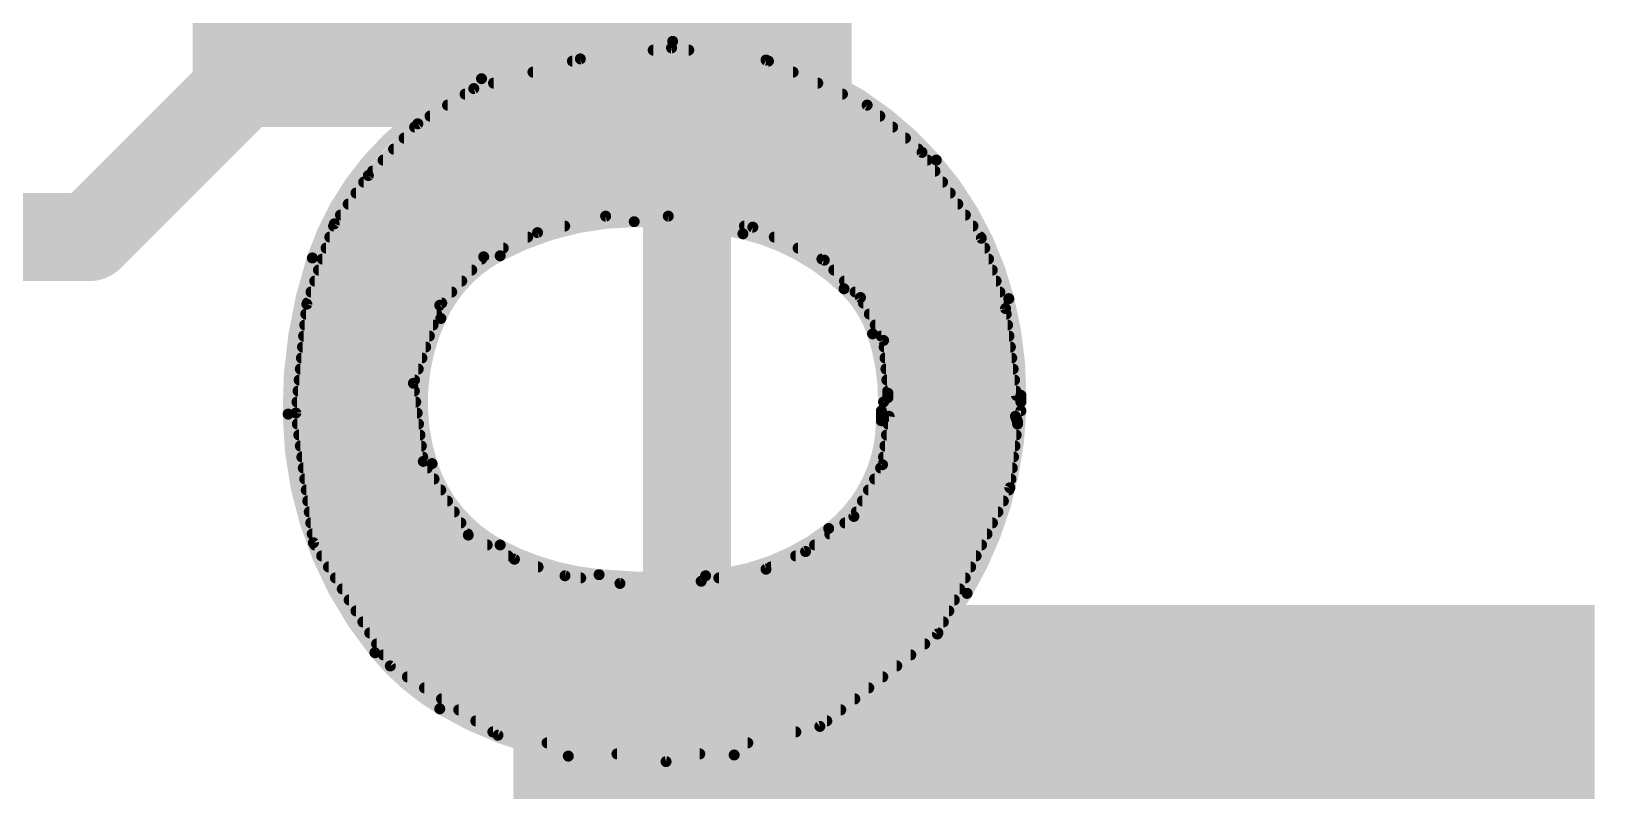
# Model space of a CAD drawing. Extents: x -0.9 to 39.5, y -0.1 to 25.5.
# Drawn here: x 5.215 to 8.83, y 17.771 to 19.525 of the extents above; entities that cross this region are included whole.
import ezdxf

# ---------------------------------------------------------------- set-up
doc = ezdxf.new("R2010")
doc.units = 0
for name, color, linetype in [('1', 12, 'CONTINUOUS'), ('16', 132, 'CONTINUOUS'), ('21', 41, 'CONTINUOUS'), ('22', 40, 'CONTINUOUS'), ('51', 53, 'CONTINUOUS')]:
    doc.layers.add(name, color=color, linetype=linetype)

# ---------------------------------------------------------------- blocks, each defined once
blk = doc.blocks.new('RECT')
blk.add_solid([(-0.5, -0.5), (0.5, -0.5), (-0.5, 0.5), (0.5, 0.5)])

msp = doc.modelspace()

# ---------------------------------------------------------------- linework, layer by layer
at = {"layer": '16', "const_width": 0.2032}
msp.add_lwpolyline([(6.731, 20.447), (6.731, 4.572)], dxfattribs=at)
at = {"layer": '21', "const_width": 0.2032}
msp.add_lwpolyline([(5.35, 19.05), (2.27, 19.05)], dxfattribs=at)
at = {"layer": '21', "const_width": 0.1016}
msp.add_lwpolyline([(5.35, 18.9992, 1), (5.35, 19.1008)], format="xyb", dxfattribs=at)
at = {"layer": '22'}
for points, const_width in [([(6.698, 19.5021, 0.092), (6.256, 19.4158)], 0.0254), ([(6.6531, 19.4882, 1), (6.6531, 19.4754)], 0.0127), ([(6.6962, 19.4932, 1), (6.6946, 19.4806)], 0.0127), ([(7.3076, 19.2278, 0.2195), (6.698, 19.5021)], 0.0254), ([(6.6979, 19.5084, 1), (6.6981, 19.4958)], 0.0127), ([(6.6962, 19.4806, 1), (6.6946, 19.4932)], 0.0127), ([(6.6981, 19.4958, 1), (6.6979, 19.5084)], 0.0127), ([(6.7352, 19.4754, 1), (6.7352, 19.4882)], 0.0127), ([(6.4663, 19.4628, 1), (6.4663, 19.4501)], 0.0127), ([(6.4838, 19.4678, 1), (6.4854, 19.4552)], 0.0127), ([(6.4863, 19.4554, 1), (6.4829, 19.4676)], 0.0127), ([(6.9165, 19.4647, 1), (6.9113, 19.4531)], 0.0127), ([(6.9131, 19.4526, 1), (6.9147, 19.4652)], 0.0127), ([(6.9195, 19.4501, 1), (6.9195, 19.4628)], 0.0127), ([(6.256, 19.4158, 0.2224), (5.8649, 19.0017)], 0.0254), ([(6.2537, 19.4217, 1), (6.2583, 19.4099)], 0.0127), ([(6.2583, 19.4099, 1), (6.2537, 19.4217)], 0.0127), ([(6.2838, 19.412, 1), (6.2838, 19.3992)], 0.0127), ([(6.375, 19.4374, 1), (6.375, 19.4246)], 0.0127), ([(6.9765, 19.4246, 1), (6.9765, 19.4374)], 0.0127), ([(7.0336, 19.3992, 1), (7.0336, 19.412)], 0.0127), ([(6.218, 19.3866, 1), (6.218, 19.3739)], 0.0127), ([(6.2365, 19.399, 1), (6.2399, 19.3868)], 0.0127), ([(6.2416, 19.3875, 1), (6.2348, 19.3983)], 0.0127), ([(7.0906, 19.3739, 1), (7.0906, 19.3866)], 0.0127), ([(6.1371, 19.3358, 1), (6.1371, 19.323)], 0.0127), ([(6.1775, 19.3612, 1), (6.1775, 19.3484)], 0.0127), ([(7.1517, 19.3596, 1), (7.1435, 19.35)], 0.0127), ([(7.145, 19.349, 1), (7.1502, 19.3606)], 0.0127), ([(7.1476, 19.3484, 1), (7.1476, 19.3612)], 0.0127), ([(7.1771, 19.323, 1), (7.1771, 19.3358)], 0.0127), ([(6.1014, 19.3104, 1), (6.1014, 19.2977)], 0.0127), ([(6.1053, 19.317, 1), (6.1121, 19.3062)], 0.0127), ([(6.1133, 19.3072, 1), (6.1041, 19.316)], 0.0127), ([(7.2067, 19.2977, 1), (7.2067, 19.3104)], 0.0127), ([(6.0771, 19.285, 1), (6.0771, 19.2722)], 0.0127), ([(7.2362, 19.2722, 1), (7.2362, 19.285)], 0.0127), ([(6.0285, 19.2342, 1), (6.0285, 19.2215)], 0.0127), ([(6.0528, 19.2596, 1), (6.0528, 19.2468)], 0.0127), ([(7.2658, 19.2468, 1), (7.2658, 19.2596)], 0.0127), ([(7.2798, 19.2492, 1), (7.2694, 19.242)], 0.0127), ([(7.2705, 19.2408, 1), (7.2787, 19.2504)], 0.0127), ([(7.2869, 19.2215, 1), (7.2869, 19.2342)], 0.0127), ([(7.4752, 18.9078, 0.1172), (7.3076, 19.2278)], 0.0254), ([(7.3124, 19.232, 1), (7.3028, 19.2236)], 0.0127), ([(7.3028, 19.2236, 1), (7.3124, 19.232)], 0.0127), ([(5.9898, 19.1966, 1), (5.999, 19.1878)], 0.0127), ([(5.9996, 19.1885, 1), (5.9892, 19.1959)], 0.0127), ([(6.0042, 19.2088, 1), (6.0042, 19.196)], 0.0127), ([(7.3045, 19.196, 1), (7.3045, 19.2088)], 0.0127), ([(5.9658, 19.158, 1), (5.9658, 19.1453)], 0.0127), ([(5.9837, 19.1834, 1), (5.9837, 19.1706)], 0.0127), ([(7.3221, 19.1706, 1), (7.3221, 19.1834)], 0.0127), ([(7.3397, 19.1453, 1), (7.3397, 19.158)], 0.0127), ([(5.9479, 19.1326, 1), (5.9479, 19.1198)], 0.0127), ([(7.3572, 19.1198, 1), (7.3572, 19.1326)], 0.0127), ([(5.914, 19.0818, 1), (5.914, 19.0691)], 0.0127), ([(5.9105, 19.0842, 1), (5.9209, 19.0768)], 0.0127), ([(5.9217, 19.0784, 1), (5.9097, 19.0826)], 0.0127), ([(5.93, 19.1072, 1), (5.93, 19.0944)], 0.0127), ([(6.6091, 19.0856, 0.1204), (6.2992, 19.0068)], 0.0254), ([(6.4484, 19.0691, 1), (6.4484, 19.0818)], 0.0127), ([(6.543, 19.1047, 1), (6.543, 19.092)], 0.0127), ([(6.5445, 19.0921, 1), (6.5415, 19.1045)], 0.0127), ([(6.8605, 19.0576, 0.0602), (6.6091, 19.0856)], 0.0254), ([(6.609, 19.0919, 1), (6.6092, 19.0793)], 0.0127), ([(6.6092, 19.0793, 1), (6.609, 19.0919)], 0.0127), ([(6.6886, 19.1046, 1), (6.687, 19.092)], 0.0127), ([(6.6878, 19.092, 1), (6.6878, 19.1047)], 0.0127), ([(6.8641, 19.0818, 1), (6.8641, 19.0691)], 0.0127), ([(7.3748, 19.0944, 1), (7.3748, 19.1072)], 0.0127), ([(7.3924, 19.0691, 1), (7.3924, 19.0818)], 0.0127), ([(5.9053, 19.0564, 1), (5.9053, 19.0436)], 0.0127), ([(6.3629, 19.0436, 1), (6.3629, 19.0564)], 0.0127), ([(6.3841, 19.0664, 1), (6.3871, 19.054)], 0.0127), ([(6.3882, 19.0544, 1), (6.383, 19.066)], 0.0127), ([(7.0942, 18.9306, 0.1342), (6.8605, 19.0576)], 0.0254), ([(6.862, 19.0638, 1), (6.859, 19.0514)], 0.0127), ([(6.859, 19.0514, 1), (6.862, 19.0638)], 0.0127), ([(6.8861, 19.0787, 1), (6.8807, 19.0671)], 0.0127), ([(6.8826, 19.0666, 1), (6.8842, 19.0792)], 0.0127), ([(6.933, 19.0564, 1), (6.933, 19.0436)], 0.0127), ([(7.4177, 19.0496, 1), (7.4057, 19.0454)], 0.0127), ([(7.4065, 19.0439, 1), (7.4169, 19.0511)], 0.0127), ([(7.41, 19.0436, 1), (7.41, 19.0564)], 0.0127), ([(5.8966, 19.031, 1), (5.8966, 19.0182)], 0.0127), ([(6.2992, 19.0068, 0.1633), (6.162, 18.862)], 0.0254), ([(6.2585, 19.0101, 1), (6.2637, 18.9985)], 0.0127), ([(6.2658, 19, 1), (6.2564, 19.0086)], 0.0127), ([(6.2962, 19.0124, 1), (6.3022, 19.0012)], 0.0127), ([(6.3022, 19.0012, 1), (6.2962, 19.0124)], 0.0127), ([(6.3063, 19.0182, 1), (6.3063, 19.031)], 0.0127), ([(6.9881, 19.031, 1), (6.9881, 19.0182)], 0.0127), ([(7.4196, 19.0182, 1), (7.4196, 19.031)], 0.0127), ([(5.8649, 19.0017, 0.083), (5.809, 18.6411)], 0.0254), ([(5.8589, 19.0037, 1), (5.8709, 18.9997)], 0.0127), ([(5.8709, 18.9997, 1), (5.8589, 19.0037)], 0.0127), ([(5.8792, 18.9802, 1), (5.8792, 18.9674)], 0.0127), ([(5.8879, 19.0056, 1), (5.8879, 18.9929)], 0.0127), ([(6.2334, 18.9674, 1), (6.2334, 18.9802)], 0.0127), ([(6.2565, 18.9929, 1), (6.2565, 19.0056)], 0.0127), ([(7.0431, 19.0056, 1), (7.0431, 18.9929)], 0.0127), ([(7.0531, 19.0011, 1), (7.0439, 18.9923)], 0.0127), ([(7.0458, 18.9909, 1), (7.0512, 19.0025)], 0.0127), ([(7.0707, 18.9802, 1), (7.0707, 18.9674)], 0.0127), ([(7.4283, 18.9929, 1), (7.4283, 19.0056)], 0.0127), ([(7.437, 18.9674, 1), (7.437, 18.9802)], 0.0127), ([(5.8705, 18.9548, 1), (5.8705, 18.942)], 0.0127), ([(6.2103, 18.942, 1), (6.2103, 18.9548)], 0.0127), ([(7.1603, 18.8265, 0.1209), (7.0942, 18.9306)], 0.0254), ([(7.0986, 18.9352, 1), (7.0898, 18.926)], 0.0127), ([(7.0953, 18.9548, 1), (7.0953, 18.942)], 0.0127), ([(7.4458, 18.942, 1), (7.4458, 18.9548)], 0.0127), ([(5.8585, 18.8945, 1), (5.8459, 18.8957)], 0.0127), ([(5.8531, 18.904, 1), (5.8531, 18.8912)], 0.0127), ([(5.8618, 18.9294, 1), (5.8618, 18.9167)], 0.0127), ([(6.1641, 18.8912, 1), (6.1641, 18.904)], 0.0127), ([(6.1872, 18.9167, 1), (6.1872, 18.9294)], 0.0127), ([(7.0898, 18.926, 1), (7.0986, 18.9352)], 0.0127), ([(7.12, 18.9294, 1), (7.12, 18.9167)], 0.0127), ([(7.1379, 18.9133, 1), (7.1267, 18.9073)], 0.0127), ([(7.1277, 18.9059, 1), (7.1369, 18.9147)], 0.0127), ([(7.1391, 18.904, 1), (7.1391, 18.8912)], 0.0127), ([(7.4545, 18.9167, 1), (7.4545, 18.9294)], 0.0127), ([(7.4632, 18.8912, 1), (7.4632, 18.904)], 0.0127), ([(7.4814, 18.9094, 1), (7.469, 18.9062)], 0.0127), ([(7.5032, 18.6842, 0.0624), (7.4752, 18.9078)], 0.0254), ([(7.469, 18.9062, 1), (7.4814, 18.9094)], 0.0127), ([(5.8499, 18.8786, 1), (5.8499, 18.8658)], 0.0127), ([(5.8462, 18.8972, 1), (5.8582, 18.893)], 0.0127), ([(6.162, 18.862, 0.1897), (6.1417, 18.5268)], 0.0254), ([(6.1526, 18.8658, 1), (6.1526, 18.8786)], 0.0127), ([(6.1548, 18.8968, 1), (6.1642, 18.8882)], 0.0127), ([(6.1655, 18.8905, 1), (6.1535, 18.8945)], 0.0127), ([(6.1562, 18.8647, 1), (6.1678, 18.8593)], 0.0127), ([(6.1678, 18.8593, 1), (6.1562, 18.8647)], 0.0127), ([(7.1528, 18.8786, 1), (7.1528, 18.8658)], 0.0127), ([(7.4739, 18.8857, 1), (7.4613, 18.8841)], 0.0127), ([(7.4616, 18.8828, 1), (7.4736, 18.887)], 0.0127), ([(7.4692, 18.8658, 1), (7.4692, 18.8786)], 0.0127), ([(5.8448, 18.8278, 1), (5.8448, 18.815)], 0.0127), ([(5.8473, 18.8532, 1), (5.8473, 18.8405)], 0.0127), ([(6.1354, 18.815, 1), (6.1354, 18.8278)], 0.0127), ([(6.144, 18.8405, 1), (6.144, 18.8532)], 0.0127), ([(7.1857, 18.669, 0.0828), (7.1603, 18.8265)], 0.0254), ([(7.1663, 18.8285, 1), (7.1543, 18.8245)], 0.0127), ([(7.1543, 18.8245, 1), (7.1663, 18.8285)], 0.0127), ([(7.1665, 18.8532, 1), (7.1665, 18.8405)], 0.0127), ([(7.1802, 18.8278, 1), (7.1802, 18.815)], 0.0127), ([(7.4724, 18.8405, 1), (7.4724, 18.8532)], 0.0127), ([(7.4756, 18.815, 1), (7.4756, 18.8278)], 0.0127), ([(5.8422, 18.8024, 1), (5.8422, 18.7896)], 0.0127), ([(6.1269, 18.7896, 1), (6.1269, 18.8024)], 0.0127), ([(7.192, 18.8117, 1), (7.1794, 18.8107)], 0.0127), ([(7.1801, 18.8082, 1), (7.1913, 18.8142)], 0.0127), ([(7.187, 18.8024, 1), (7.187, 18.7896)], 0.0127), ([(7.4789, 18.7896, 1), (7.4789, 18.8024)], 0.0127), ([(5.8396, 18.777, 1), (5.8396, 18.7643)], 0.0127), ([(6.1183, 18.7643, 1), (6.1183, 18.777)], 0.0127), ([(7.1891, 18.777, 1), (7.1891, 18.7643)], 0.0127), ([(7.4821, 18.7643, 1), (7.4821, 18.777)], 0.0127), ([(5.8345, 18.7262, 1), (5.8345, 18.7134)], 0.0127), ([(5.8371, 18.7516, 1), (5.8371, 18.7388)], 0.0127), ([(6.1011, 18.7134, 1), (6.1011, 18.7262)], 0.0127), ([(6.1097, 18.7388, 1), (6.1097, 18.7516)], 0.0127), ([(7.1912, 18.7516, 1), (7.1912, 18.7388)], 0.0127), ([(7.1933, 18.7262, 1), (7.1933, 18.7134)], 0.0127), ([(7.4853, 18.7388, 1), (7.4853, 18.7516)], 0.0127), ([(7.4885, 18.7134, 1), (7.4885, 18.7262)], 0.0127), ([(5.8319, 18.7008, 1), (5.8319, 18.6881)], 0.0127), ([(6.1048, 18.713, 1), (6.0922, 18.7114)], 0.0127), ([(6.0925, 18.7142, 1), (6.1045, 18.7102)], 0.0127), ([(6.1008, 18.6881, 1), (6.1008, 18.7008)], 0.0127), ([(7.1954, 18.7008, 1), (7.1954, 18.6881)], 0.0127), ([(7.2022, 18.6893, 1), (7.1894, 18.6893)], 0.0127), ([(7.1957, 18.6855, 1), (7.1959, 18.6729)], 0.0127), ([(7.1895, 18.6888, 1), (7.2021, 18.6898)], 0.0127), ([(7.4867, 18.6834, 1), (7.4993, 18.685)], 0.0127), ([(7.4917, 18.6881, 1), (7.4917, 18.7008)], 0.0127), ([(7.4931, 18.6779, 1), (7.4929, 18.6905)], 0.0127), ([(7.5096, 18.6842, 1), (7.4969, 18.6842)], 0.0127), ([(7.4969, 18.6842, 1), (7.5095, 18.6842)], 0.0127), ([(5.809, 18.6411, 0.1703), (6.0096, 18.0899)], 0.0254), ([(5.8153, 18.6412, 1), (5.8027, 18.641)], 0.0127), ([(5.8331, 18.6445, 1), (5.8205, 18.6427)], 0.0127), ([(5.8268, 18.65, 1), (5.8268, 18.6372)], 0.0127), ([(5.8294, 18.6754, 1), (5.8294, 18.6626)], 0.0127), ([(6.104, 18.6626, 1), (6.104, 18.6754)], 0.0127), ([(6.1072, 18.6372, 1), (6.1072, 18.65)], 0.0127), ([(7.187, 18.6487, 1), (7.1742, 18.6487)], 0.0127), ([(7.1806, 18.6551, 1), (7.1806, 18.6424)], 0.0127), ([(7.1857, 18.6754, 1), (7.1857, 18.6626)], 0.0127), ([(7.1794, 18.669, 1), (7.192, 18.669)], 0.0127), ([(7.1894, 18.6792, 1), (7.2022, 18.6792)], 0.0127), ([(7.3787, 18.227, 0.1246), (7.5032, 18.6487)], 0.0254), ([(7.4969, 18.669, 1), (7.5096, 18.669)], 0.0127), ([(7.5095, 18.6485, 1), (7.4969, 18.6489)], 0.0127), ([(7.5032, 18.6626, 1), (7.5032, 18.6754)], 0.0127), ([(7.5032, 18.6424, 1), (7.5032, 18.6551)], 0.0127), ([(5.8027, 18.641, 1), (5.8153, 18.6412)], 0.0127), ([(5.8205, 18.6442, 1), (5.8331, 18.643)], 0.0127), ([(5.8302, 18.6246, 1), (5.8302, 18.6119)], 0.0127), ([(6.1104, 18.6119, 1), (6.1104, 18.6246)], 0.0127), ([(7.0587, 18.3769, 0.2316), (7.1806, 18.6258)], 0.0254), ([(7.1742, 18.6258, 1), (7.187, 18.6258)], 0.0127), ([(7.1869, 18.6258, 1), (7.1743, 18.6258)], 0.0127), ([(7.196, 18.6246, 1), (7.196, 18.6119)], 0.0127), ([(7.1984, 18.6424, 1), (7.1984, 18.6296)], 0.0127), ([(7.2047, 18.6351, 1), (7.1921, 18.6369)], 0.0127), ([(7.4964, 18.6383, 1), (7.4846, 18.6337)], 0.0127), ([(7.5018, 18.6174, 1), (7.4892, 18.619)], 0.0127), ([(7.5019, 18.6233, 1), (7.4892, 18.6233)], 0.0127), ([(7.4892, 18.6182, 1), (7.5019, 18.6182)], 0.0127), ([(7.4896, 18.621, 1), (7.5014, 18.6256)], 0.0127), ([(7.4905, 18.6296, 1), (7.4905, 18.6424)], 0.0127), ([(7.4955, 18.6119, 1), (7.4955, 18.6246)], 0.0127), ([(5.8337, 18.5992, 1), (5.8337, 18.5864)], 0.0127), ([(6.1137, 18.5864, 1), (6.1137, 18.5992)], 0.0127), ([(7.1925, 18.5992, 1), (7.1925, 18.5864)], 0.0127), ([(7.4924, 18.5864, 1), (7.4924, 18.5992)], 0.0127), ([(5.8371, 18.5738, 1), (5.8371, 18.561)], 0.0127), ([(5.8406, 18.5484, 1), (5.8406, 18.5357)], 0.0127), ([(6.1169, 18.561, 1), (6.1169, 18.5738)], 0.0127), ([(6.1201, 18.5357, 1), (6.1201, 18.5484)], 0.0127), ([(7.1855, 18.5484, 1), (7.1855, 18.5357)], 0.0127), ([(7.189, 18.5738, 1), (7.189, 18.561)], 0.0127), ([(7.4863, 18.5357, 1), (7.4863, 18.5484)], 0.0127), ([(7.4894, 18.561, 1), (7.4894, 18.5738)], 0.0127), ([(5.844, 18.523, 1), (5.844, 18.5102)], 0.0127), ([(6.1268, 18.5351, 1), (6.116, 18.5285)], 0.0127), ([(6.1151, 18.531, 1), (6.1277, 18.5326)], 0.0127), ([(6.1307, 18.5102, 1), (6.1307, 18.523)], 0.0127), ([(6.1417, 18.5268, 0.1942), (6.2992, 18.3388)], 0.0254), ([(6.1477, 18.5288, 1), (6.1357, 18.5248)], 0.0127), ([(6.1357, 18.5248, 1), (6.1477, 18.5288)], 0.0127), ([(7.1789, 18.523, 1), (7.1789, 18.5102)], 0.0127), ([(7.1768, 18.5251, 1), (7.1894, 18.5233)], 0.0127), ([(7.1887, 18.5211, 1), (7.1775, 18.5273)], 0.0127), ([(7.4833, 18.5102, 1), (7.4833, 18.523)], 0.0127), ([(5.8474, 18.4976, 1), (5.8474, 18.4848)], 0.0127), ([(5.8509, 18.4722, 1), (5.8509, 18.4595)], 0.0127), ([(6.1463, 18.4848, 1), (6.1463, 18.4976)], 0.0127), ([(6.1618, 18.4595, 1), (6.1618, 18.4722)], 0.0127), ([(7.1508, 18.4722, 1), (7.1508, 18.4595)], 0.0127), ([(7.1649, 18.4976, 1), (7.1649, 18.4848)], 0.0127), ([(7.4715, 18.4717, 1), (7.4841, 18.4701)], 0.0127), ([(7.4835, 18.4681, 1), (7.4721, 18.4737)], 0.0127), ([(7.4753, 18.4595, 1), (7.4753, 18.4722)], 0.0127), ([(7.4802, 18.4848, 1), (7.4802, 18.4976)], 0.0127), ([(5.8543, 18.4468, 1), (5.8543, 18.434)], 0.0127), ([(6.1773, 18.434, 1), (6.1773, 18.4468)], 0.0127), ([(7.1368, 18.4468, 1), (7.1368, 18.434)], 0.0127), ([(7.4627, 18.434, 1), (7.4627, 18.4468)], 0.0127), ([(5.8578, 18.4214, 1), (5.8578, 18.4086)], 0.0127), ([(5.8612, 18.396, 1), (5.8612, 18.3833)], 0.0127), ([(6.1929, 18.4086, 1), (6.1929, 18.4214)], 0.0127), ([(6.2084, 18.3833, 1), (6.2084, 18.396)], 0.0127), ([(7.0962, 18.396, 1), (7.0962, 18.3833)], 0.0127), ([(7.1115, 18.4079, 1), (7.1227, 18.4017)], 0.0127), ([(7.1208, 18.3997, 1), (7.1134, 18.4099)], 0.0127), ([(7.1227, 18.4214, 1), (7.1227, 18.4086)], 0.0127), ([(7.4374, 18.3833, 1), (7.4374, 18.396)], 0.0127), ([(7.45, 18.4086, 1), (7.45, 18.4214)], 0.0127), ([(5.8646, 18.3706, 1), (5.8646, 18.3578)], 0.0127), ([(6.2284, 18.3673, 1), (6.2226, 18.3561)], 0.0127), ([(6.2201, 18.3584, 1), (6.2309, 18.365)], 0.0127), ([(6.224, 18.3578, 1), (6.224, 18.3706)], 0.0127), ([(6.7742, 18.2677, 0.1478), (7.0587, 18.3769)], 0.0254), ([(7.0548, 18.3819, 1), (7.0626, 18.3719)], 0.0127), ([(7.0626, 18.3719, 1), (7.0548, 18.3819)], 0.0127), ([(7.0612, 18.3706, 1), (7.0612, 18.3578)], 0.0127), ([(7.4248, 18.3578, 1), (7.4248, 18.3706)], 0.0127), ([(5.8728, 18.3473, 1), (5.862, 18.3405)], 0.0127), ([(5.8611, 18.343, 1), (5.8737, 18.3448)], 0.0127), ([(5.8706, 18.3452, 1), (5.8706, 18.3325)], 0.0127), ([(6.2692, 18.3325, 1), (6.2692, 18.3452)], 0.0127), ([(6.2992, 18.3388, 0.0995), (6.5278, 18.2702)], 0.0254), ([(6.3022, 18.3444, 1), (6.2962, 18.3332)], 0.0127), ([(6.2962, 18.3332, 1), (6.3022, 18.3444)], 0.0127), ([(7.0016, 18.3287, 1), (7.009, 18.3185)], 0.0127), ([(7.0079, 18.3178, 1), (7.0027, 18.3294)], 0.0127), ([(7.0262, 18.3452, 1), (7.0262, 18.3325)], 0.0127), ([(7.4122, 18.3325, 1), (7.4122, 18.3452)], 0.0127), ([(5.8865, 18.3198, 1), (5.8865, 18.3071)], 0.0127), ([(5.9023, 18.2944, 1), (5.9023, 18.2816)], 0.0127), ([(6.3177, 18.3071, 1), (6.3177, 18.3198)], 0.0127), ([(6.3342, 18.3118, 1), (6.3302, 18.2998)], 0.0127), ([(6.3293, 18.3002, 1), (6.3351, 18.3114)], 0.0127), ([(6.3868, 18.2816, 1), (6.3868, 18.2944)], 0.0127), ([(6.9113, 18.2887, 1), (6.9165, 18.2771)], 0.0127), ([(6.9151, 18.2767, 1), (6.9127, 18.2891)], 0.0127), ([(6.9254, 18.2944, 1), (6.9254, 18.2816)], 0.0127), ([(6.9824, 18.3198, 1), (6.9824, 18.3071)], 0.0127), ([(7.387, 18.2816, 1), (7.387, 18.2944)], 0.0127), ([(7.3996, 18.3071, 1), (7.3996, 18.3198)], 0.0127), ([(5.9182, 18.269, 1), (5.9182, 18.2563)], 0.0127), ([(6.45, 18.274, 1), (6.4482, 18.2614)], 0.0127), ([(6.4471, 18.2617, 1), (6.4511, 18.2737)], 0.0127), ([(6.4855, 18.2563, 1), (6.4855, 18.269)], 0.0127), ([(6.5278, 18.2702, 0.0416), (6.7742, 18.2677)], 0.0254), ([(6.5284, 18.2765, 1), (6.5272, 18.2639)], 0.0127), ([(6.5272, 18.2639, 1), (6.5284, 18.2765)], 0.0127), ([(6.5759, 18.2562, 1), (6.5763, 18.2436)], 0.0127), ([(6.5752, 18.2436, 1), (6.577, 18.2562)], 0.0127), ([(6.7628, 18.2612, 1), (6.7652, 18.2488)], 0.0127), ([(6.7642, 18.2487, 1), (6.7638, 18.2613)], 0.0127), ([(6.7737, 18.274, 1), (6.7747, 18.2614)], 0.0127), ([(6.7747, 18.2614, 1), (6.7737, 18.274)], 0.0127), ([(6.8048, 18.269, 1), (6.8048, 18.2563)], 0.0127), ([(7.3744, 18.2563, 1), (7.3744, 18.269)], 0.0127), ([(5.9341, 18.2436, 1), (5.9341, 18.2309)], 0.0127), ([(5.95, 18.2182, 1), (5.95, 18.2054)], 0.0127), ([(6.8402, 17.8537, 0.2183), (7.3787, 18.227)], 0.0254), ([(7.3492, 18.2054, 1), (7.3492, 18.2182)], 0.0127), ([(7.3618, 18.2309, 1), (7.3618, 18.2436)], 0.0127), ([(7.3732, 18.2302, 1), (7.3842, 18.2238)], 0.0127), ([(7.3842, 18.2238, 1), (7.3732, 18.2302)], 0.0127), ([(5.9658, 18.1928, 1), (5.9658, 18.1801)], 0.0127), ([(7.3366, 18.1801, 1), (7.3366, 18.1928)], 0.0127), ([(5.9817, 18.1674, 1), (5.9817, 18.1547)], 0.0127), ([(5.9976, 18.142, 1), (5.9976, 18.1292)], 0.0127), ([(7.3113, 18.1292, 1), (7.3113, 18.142)], 0.0127), ([(7.3239, 18.1547, 1), (7.3239, 18.1674)], 0.0127), ([(6.0135, 18.1166, 1), (6.0135, 18.1039)], 0.0127), ([(7.2809, 18.1039, 1), (7.2809, 18.1166)], 0.0127), ([(7.3044, 18.1359, 1), (7.3158, 18.1303)], 0.0127), ([(7.314, 18.1281, 1), (7.3062, 18.1381)], 0.0127), ([(6.0096, 18.0899, 0.0859), (6.1595, 17.9603)], 0.0254), ([(6.0145, 18.0939, 1), (6.0047, 18.0859)], 0.0127), ([(6.0047, 18.0859, 1), (6.0145, 18.0939)], 0.0127), ([(6.0293, 18.0912, 1), (6.0293, 18.0785)], 0.0127), ([(7.2486, 18.0785, 1), (7.2486, 18.0912)], 0.0127), ([(6.0452, 18.0658, 1), (6.0452, 18.053)], 0.0127), ([(6.0486, 18.0647, 1), (6.0418, 18.0541)], 0.0127), ([(6.0398, 18.056, 1), (6.0506, 18.0628)], 0.0127), ([(6.0847, 18.0404, 1), (6.0847, 18.0277)], 0.0127), ([(7.1839, 18.0277, 1), (7.1839, 18.0404)], 0.0127), ([(7.2162, 18.053, 1), (7.2162, 18.0658)], 0.0127), ([(6.1242, 18.015, 1), (6.1242, 18.0023)], 0.0127), ([(7.1515, 18.0023, 1), (7.1515, 18.015)], 0.0127), ([(6.1595, 17.9603, 0.0949), (6.4567, 17.8511)], 0.0254), ([(6.1628, 17.9657, 1), (6.1562, 17.9549)], 0.0127), ([(6.1562, 17.9549, 1), (6.1628, 17.9657)], 0.0127), ([(6.1637, 17.9896, 1), (6.1637, 17.9768)], 0.0127), ([(6.2033, 17.9642, 1), (6.2033, 17.9515)], 0.0127), ([(7.0868, 17.9515, 1), (7.0868, 17.9642)], 0.0127), ([(7.1192, 17.9768, 1), (7.1192, 17.9896)], 0.0127), ([(6.2428, 17.9388, 1), (6.2428, 17.9261)], 0.0127), ([(7.0344, 17.9247, 1), (7.0422, 17.9147)], 0.0127), ([(7.0397, 17.9135, 1), (7.0369, 17.9259)], 0.0127), ([(7.0545, 17.9261, 1), (7.0545, 17.9388)], 0.0127), ([(6.2823, 17.9134, 1), (6.2823, 17.9006)], 0.0127), ([(6.2951, 17.9057, 1), (6.2931, 17.8931)], 0.0127), ([(6.2907, 17.8941, 1), (6.2975, 17.9047)], 0.0127), ([(6.4075, 17.888, 1), (6.4075, 17.8753)], 0.0127), ([(6.8717, 17.8753, 1), (6.8717, 17.888)], 0.0127), ([(6.9828, 17.9006, 1), (6.9828, 17.9134)], 0.0127), ([(6.4567, 17.8511, 0.0851), (6.8402, 17.8537)], 0.0254), ([(6.4577, 17.8574, 1), (6.4557, 17.8448)], 0.0127), ([(6.4557, 17.8448, 1), (6.4577, 17.8574)], 0.0127), ([(6.5693, 17.8626, 1), (6.5693, 17.8498)], 0.0127), ([(6.7606, 17.8498, 1), (6.7606, 17.8626)], 0.0127), ([(6.8391, 17.86, 1), (6.8413, 17.8474)], 0.0127), ([(6.8413, 17.8474, 1), (6.8391, 17.86)], 0.0127), ([(6.6813, 17.8446, 1), (6.6841, 17.8322)], 0.0127), ([(6.6817, 17.8321, 1), (6.6837, 17.8447)], 0.0127)]:
    msp.add_lwpolyline(points, format="xyb", dxfattribs=dict(at, const_width=const_width))
at = {"layer": '22', "const_width": 0.0254}
for points in [[(6.6954, 19.4869), (6.4846, 19.4615)], [(6.6531, 19.4818), (6.7352, 19.4818)], [(6.9139, 19.4589), (6.6954, 19.4869)], [(6.4846, 19.4615), (6.2382, 19.3929)], [(6.4663, 19.4564), (6.9195, 19.4564)], [(7.1476, 19.3548), (6.9139, 19.4589)], [(6.2838, 19.4056), (7.0336, 19.4056)], [(6.375, 19.431), (6.9765, 19.431)], [(6.2382, 19.3929), (6.1087, 19.3116)], [(6.218, 19.3802), (7.0906, 19.3802)], [(6.1371, 19.3294), (7.1771, 19.3294)], [(6.1775, 19.3548), (7.1476, 19.3548)], [(7.2746, 19.2456), (7.1476, 19.3548)], [(6.1087, 19.3116), (5.9944, 19.1922)], [(6.1014, 19.304), (7.2067, 19.304)], [(6.0771, 19.2786), (7.2362, 19.2786)], [(6.0285, 19.2278), (7.2869, 19.2278)], [(6.0528, 19.2532), (7.2658, 19.2532)], [(7.4117, 19.0475), (7.2746, 19.2456)], [(5.9944, 19.1922), (5.9157, 19.0805)], [(6.0042, 19.2024), (7.3045, 19.2024)], [(5.9658, 19.1516), (7.3397, 19.1516)], [(5.9837, 19.177), (7.3221, 19.177)], [(5.9479, 19.1262), (7.3572, 19.1262)], [(5.9157, 19.0805), (5.8522, 18.8951)], [(5.914, 19.0754), (6.4484, 19.0754)], [(5.93, 19.1008), (7.3748, 19.1008)], [(6.3856, 19.0602), (6.543, 19.0983)], [(6.543, 19.0983), (6.6878, 19.0983)], [(6.6878, 19.0983), (6.8834, 19.0729)], [(6.8641, 19.0754), (7.3924, 19.0754)], [(5.9053, 19.05), (6.3629, 19.05)], [(6.2611, 19.0043), (6.3856, 19.0602)], [(6.8834, 19.0729), (7.0485, 18.9967)], [(6.933, 19.05), (7.41, 19.05)], [(7.4676, 18.8849), (7.4117, 19.0475)], [(5.8966, 19.0246), (6.3063, 19.0246)], [(6.1595, 18.8925), (6.2611, 19.0043)], [(6.9881, 19.0246), (7.4196, 19.0246)], [(5.8792, 18.9738), (6.2334, 18.9738)], [(5.8879, 18.9992), (6.2565, 18.9992)], [(7.0431, 18.9992), (7.4283, 18.9992)], [(7.0485, 18.9967), (7.1323, 18.9103)], [(7.0707, 18.9738), (7.437, 18.9738)], [(5.8705, 18.9484), (6.2103, 18.9484)], [(7.0953, 18.9484), (7.4458, 18.9484)], [(5.8522, 18.8951), (5.8268, 18.6436)], [(5.8531, 18.8976), (6.1641, 18.8976)], [(5.8618, 18.923), (6.1872, 18.923)], [(7.12, 18.923), (7.4545, 18.923)], [(7.1323, 18.9103), (7.1857, 18.8112)], [(7.1391, 18.8976), (7.4632, 18.8976)], [(5.8499, 18.8722), (6.1526, 18.8722)], [(6.0985, 18.7122), (6.1595, 18.8925)], [(7.1528, 18.8722), (7.4692, 18.8722)], [(7.493, 18.6842), (7.4676, 18.8849)], [(5.8473, 18.8468), (6.144, 18.8468)], [(7.1665, 18.8468), (7.4724, 18.8468)], [(5.8422, 18.796), (6.1269, 18.796)], [(5.8448, 18.8214), (6.1354, 18.8214)], [(7.1802, 18.8214), (7.4756, 18.8214)], [(7.1857, 18.8112), (7.1958, 18.6893)], [(7.187, 18.796), (7.4789, 18.796)], [(5.8396, 18.7706), (6.1183, 18.7706)], [(7.1891, 18.7706), (7.4821, 18.7706)], [(5.8345, 18.7198), (6.1011, 18.7198)], [(5.8371, 18.7452), (6.1097, 18.7452)], [(7.1912, 18.7452), (7.4853, 18.7452)], [(7.1933, 18.7198), (7.4885, 18.7198)], [(5.8319, 18.6944), (6.1008, 18.6944)], [(6.1214, 18.5318), (6.0985, 18.7122)], [(7.1954, 18.6944), (7.4917, 18.6944)], [(7.1958, 18.6893), (7.1958, 18.6792)], [(7.1958, 18.6792), (7.493, 18.6842)], [(7.5032, 18.669), (7.5032, 18.6842)], [(5.8268, 18.6436), (5.8674, 18.3439)], [(5.8268, 18.6436), (6.1072, 18.6436)], [(5.8294, 18.669), (6.104, 18.669)], [(7.5032, 18.6487), (7.1806, 18.6487)], [(7.1806, 18.6487), (7.1806, 18.6258)], [(7.1857, 18.669), (7.5032, 18.669)], [(5.8302, 18.6182), (6.1104, 18.6182)], [(7.1984, 18.636), (7.1831, 18.5242)], [(7.196, 18.6182), (7.4955, 18.6182)], [(7.4905, 18.636), (7.1984, 18.636)], [(7.4778, 18.4709), (7.4955, 18.6182)], [(7.4955, 18.6233), (7.4905, 18.636)], [(7.4955, 18.6182), (7.4955, 18.6233)], [(5.8337, 18.5928), (6.1137, 18.5928)], [(7.1925, 18.5928), (7.4924, 18.5928)], [(5.8371, 18.5674), (6.1169, 18.5674)], [(5.8406, 18.542), (6.1201, 18.542)], [(7.1855, 18.542), (7.4863, 18.542)], [(7.189, 18.5674), (7.4894, 18.5674)], [(5.844, 18.5166), (6.1307, 18.5166)], [(6.2255, 18.3617), (6.1214, 18.5318)], [(7.1831, 18.5242), (7.1171, 18.4048)], [(7.1789, 18.5166), (7.4833, 18.5166)], [(5.8474, 18.4912), (6.1463, 18.4912)], [(5.8509, 18.4658), (6.1618, 18.4658)], [(7.1508, 18.4658), (7.4753, 18.4658)], [(7.1649, 18.4912), (7.4802, 18.4912)], [(7.3101, 18.1331), (7.4778, 18.4709)], [(5.8543, 18.4404), (6.1773, 18.4404)], [(7.1368, 18.4404), (7.4627, 18.4404)], [(5.8578, 18.415), (6.1929, 18.415)], [(5.8612, 18.3896), (6.2084, 18.3896)], [(7.1171, 18.4048), (7.0053, 18.3236)], [(7.0962, 18.3896), (7.4374, 18.3896)], [(7.1227, 18.415), (7.45, 18.415)], [(5.8646, 18.3642), (6.224, 18.3642)], [(6.3322, 18.3058), (6.2255, 18.3617)], [(7.0612, 18.3642), (7.4248, 18.3642)], [(5.8674, 18.3439), (6.0452, 18.0594)], [(5.8706, 18.3388), (6.2692, 18.3388)], [(7.0053, 18.3236), (6.9139, 18.2829)], [(7.0262, 18.3388), (7.4122, 18.3388)], [(5.8865, 18.3134), (6.3177, 18.3134)], [(5.9023, 18.288), (6.3868, 18.288)], [(6.4491, 18.2677), (6.3322, 18.3058)], [(6.9139, 18.2829), (6.764, 18.255)], [(6.9254, 18.288), (7.387, 18.288)], [(6.9824, 18.3134), (7.3996, 18.3134)], [(5.9182, 18.2626), (6.4855, 18.2626)], [(6.5761, 18.2499), (6.4491, 18.2677)], [(6.764, 18.255), (6.5761, 18.2499)], [(6.8048, 18.2626), (7.3744, 18.2626)], [(5.9341, 18.2372), (7.3618, 18.2372)], [(5.95, 18.2118), (7.3492, 18.2118)], [(5.9658, 18.1864), (7.3366, 18.1864)], [(5.9817, 18.161), (7.3239, 18.161)], [(5.9976, 18.1356), (7.3113, 18.1356)], [(6.0135, 18.1102), (7.2809, 18.1102)], [(7.0383, 17.9197), (7.3101, 18.1331)], [(6.0293, 18.0848), (7.2486, 18.0848)], [(6.0452, 18.0594), (6.2941, 17.8994)], [(6.0452, 18.0594), (7.2162, 18.0594)], [(6.0847, 18.034), (7.1839, 18.034)], [(6.1242, 18.0086), (7.1515, 18.0086)], [(6.1637, 17.9832), (7.1192, 17.9832)], [(6.2033, 17.9578), (7.0868, 17.9578)], [(6.2428, 17.9324), (7.0545, 17.9324)], [(6.6827, 17.8384), (7.0383, 17.9197)], [(6.2823, 17.907), (6.9828, 17.907)], [(6.2941, 17.8994), (6.6827, 17.8384)], [(6.4075, 17.8816), (6.8717, 17.8816)], [(6.5693, 17.8562), (6.7606, 17.8562)]]:
    msp.add_lwpolyline(points, dxfattribs=at)
at = {"layer": '51', "const_width": 0.2032}
msp.add_lwpolyline([(6.35, 20.05), (5.35, 19.05)], dxfattribs=at)
at = {"layer": '51', "const_width": 0.1016}
msp.add_lwpolyline([(5.3141, 19.0859, 1), (5.3859, 19.0141)], format="xyb", dxfattribs=at)

# ---------------------------------------------------------------- block references
at = {"layer": '1', "xscale": 0.762, "yscale": 1.524, "rotation": 270}
msp.add_blockref('RECT', (6.35, 19.685), dxfattribs=at)
at = {"layer": '1', "xscale": 2.5, "yscale": 2}
msp.add_blockref('RECT', (7.58, 17.2), dxfattribs=at)

doc.saveas('drawing.dxf')
